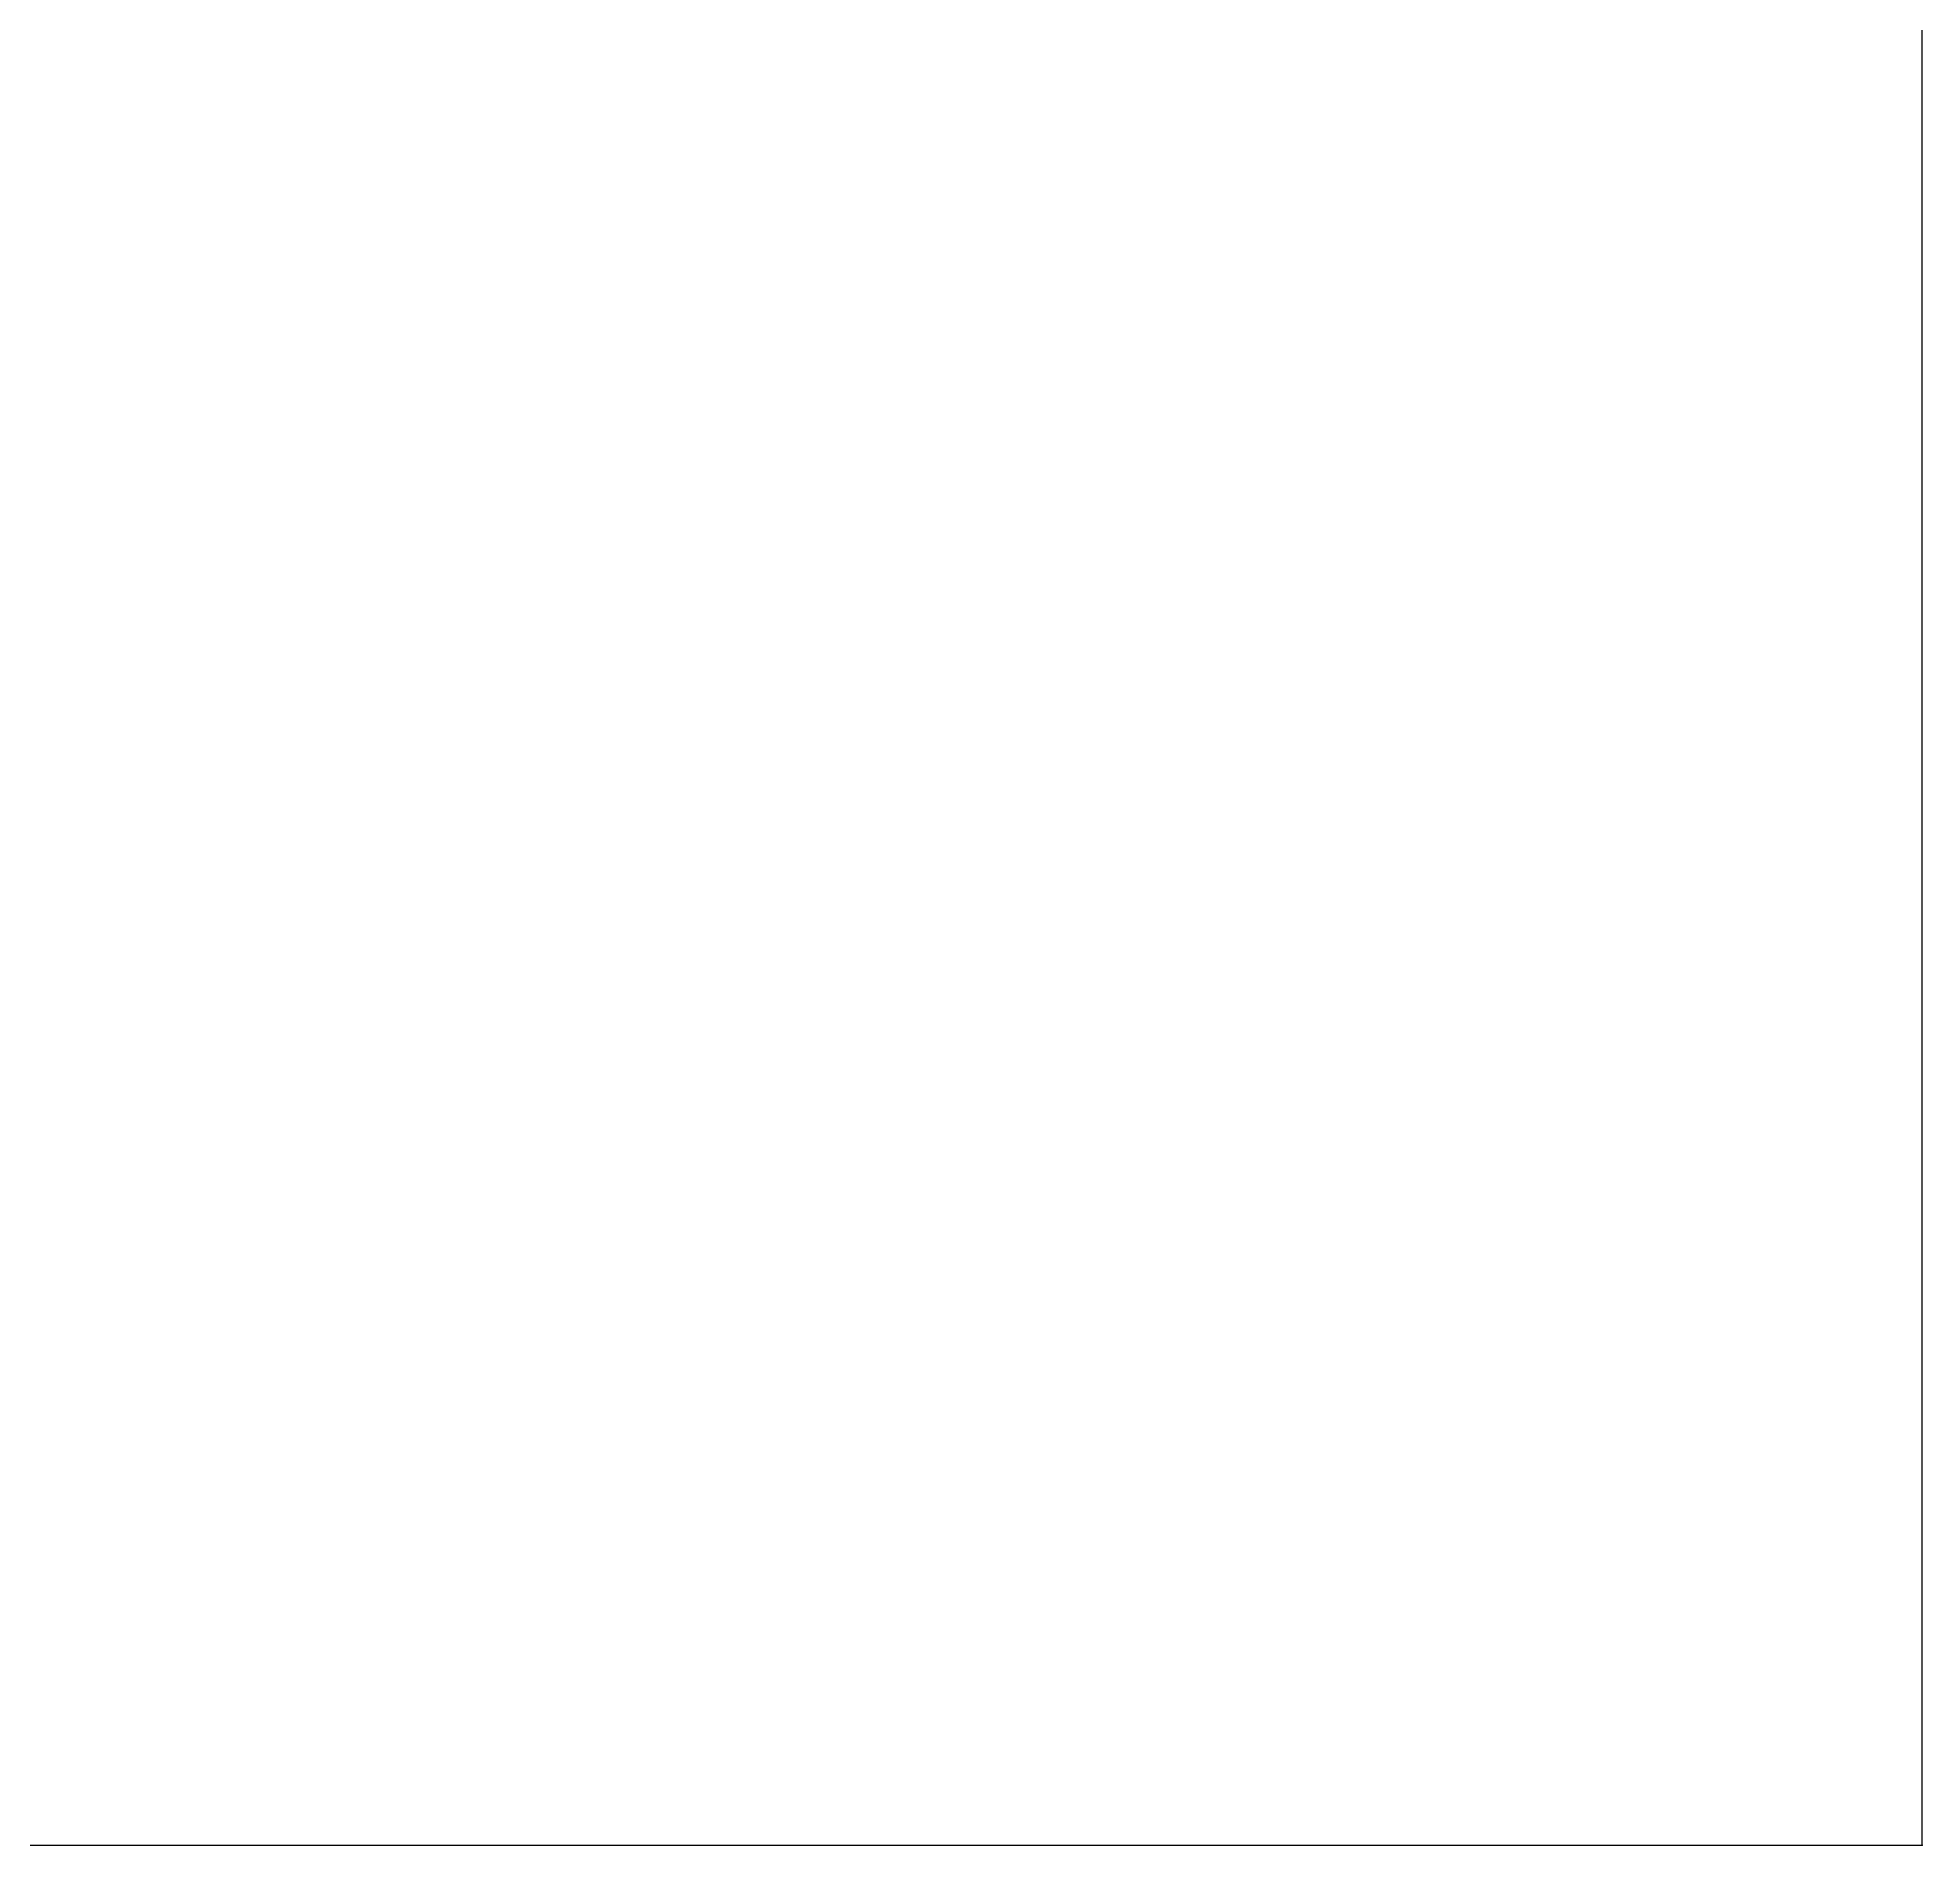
# Model space of a CAD drawing. Extents: x -115 to 188, y 0 to 491.
# Drawn here: x 119.7 to 182, y 193.9 to 253.7 of the extents above; entities that cross this region are included whole.
import ezdxf

# ---------------------------------------------------------------- set-up
doc = ezdxf.new("R2010")
doc.units = 0

# ---------------------------------------------------------------- blocks, each defined once
blk = doc.blocks.new('BoundingBox_49')
at = {"layer": '1'}
blk.add_lwpolyline([(-115.079544, 193.916321), (182.032059, 193.916321), (182.032059, 491.027893), (-115.079544, 491.027893)], close=True, dxfattribs=at)
at = {"layer": '2'}
blk.add_point((182.032059, 193.916321), dxfattribs=at)

msp = doc.modelspace()

# ---------------------------------------------------------------- block references
at = {"layer": '1'}
msp.add_blockref('BoundingBox_49', (0, 0), dxfattribs=at)

doc.saveas('drawing.dxf')
